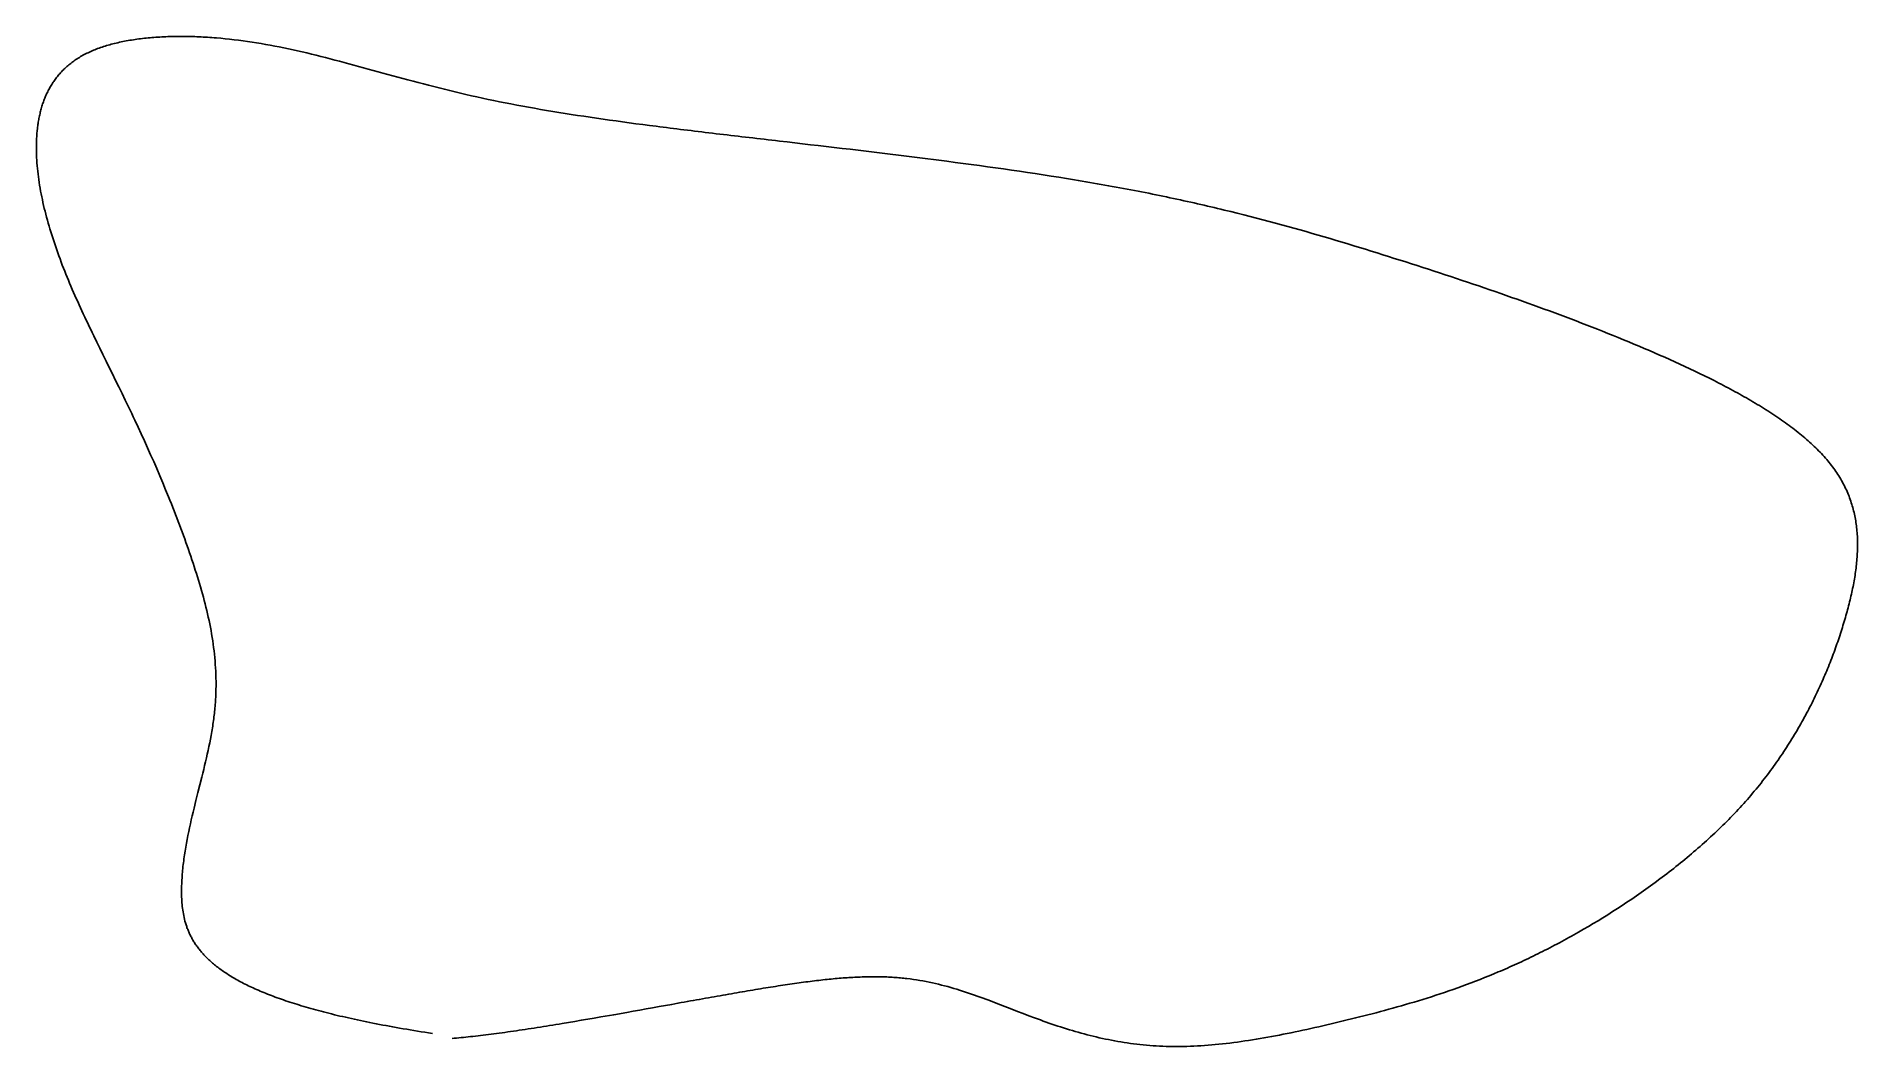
# Model space of a CAD drawing. Header units: millimetres. Extents: x 16 to 846, y 2085 to 2545.
import ezdxf

# ---------------------------------------------------------------- set-up
doc = ezdxf.new("R2010")
doc.units = ezdxf.units.MM
doc.layers.add('204', color=7, linetype='Continuous')

msp = doc.modelspace()

# ---------------------------------------------------------------- linework, layer by layer
at = {"layer": '204', "elevation": 204}
msp.add_lwpolyline([(196.61, 2090.66), (194.88, 2090.93), (193.17, 2091.19), (191.47, 2091.46), (189.79, 2091.73), (188.13, 2092), (186.49, 2092.27), (184.86, 2092.55), (183.25, 2092.82), (181.66, 2093.1), (180.08, 2093.38), (178.52, 2093.66), (176.98, 2093.94), (175.45, 2094.22), (173.94, 2094.5), (172.45, 2094.79), (170.97, 2095.08), (169.5, 2095.36), (168.06, 2095.65), (166.63, 2095.94), (165.21, 2096.24), (163.81, 2096.53), (162.43, 2096.82), (161.06, 2097.12), (159.71, 2097.42), (158.37, 2097.72), (157.05, 2098.02), (155.74, 2098.32), (154.45, 2098.62), (153.17, 2098.92), (151.91, 2099.23), (150.66, 2099.54), (149.43, 2099.84), (148.21, 2100.15), (147.01, 2100.46), (145.82, 2100.78), (144.64, 2101.09), (143.48, 2101.4), (142.34, 2101.72), (141.21, 2102.04), (140.09, 2102.35), (138.98, 2102.67), (137.9, 2102.99), (136.82, 2103.32), (135.76, 2103.64), (134.71, 2103.96), (133.67, 2104.29), (132.65, 2104.62), (131.64, 2104.94), (130.65, 2105.27), (129.67, 2105.6), (128.7, 2105.93), (127.74, 2106.27), (126.8, 2106.6), (125.87, 2106.94), (124.95, 2107.27), (124.05, 2107.61), (123.15, 2107.95), (122.27, 2108.29), (121.41, 2108.63), (120.55, 2108.97), (119.71, 2109.31), (118.88, 2109.66), (118.06, 2110), (117.26, 2110.35), (116.46, 2110.69), (115.68, 2111.04), (114.91, 2111.39), (114.15, 2111.74), (113.4, 2112.09), (112.66, 2112.45), (111.94, 2112.8), (111.23, 2113.15), (110.52, 2113.51), (109.83, 2113.87), (109.15, 2114.23), (108.48, 2114.58), (107.83, 2114.94), (107.18, 2115.3), (106.54, 2115.67), (105.92, 2116.03), (105.3, 2116.39), (104.7, 2116.76), (104.1, 2117.12), (103.52, 2117.49), (102.94, 2117.86), (102.38, 2118.23), (101.82, 2118.6), (101.28, 2118.97), (100.75, 2119.34), (100.22, 2119.71), (99.71, 2120.08), (99.2, 2120.46), (98.71, 2120.83), (98.22, 2121.21), (97.74, 2121.59), (97.27, 2121.97), (96.82, 2122.34), (96.37, 2122.72), (95.93, 2123.11), (95.49, 2123.49), (95.07, 2123.87), (94.66, 2124.25), (94.25, 2124.64), (93.86, 2125.02), (93.47, 2125.41), (93.09, 2125.79), (92.72, 2126.18), (92.35, 2126.57), (92, 2126.96), (91.65, 2127.35), (91.31, 2127.74), (90.98, 2128.13), (90.65, 2128.52), (90.34, 2128.92), (90.03, 2129.31), (89.73, 2129.71), (89.44, 2130.1), (89.15, 2130.5), (88.87, 2130.89), (88.6, 2131.29), (88.34, 2131.69), (88.08, 2132.09), (87.83, 2132.49), (87.58, 2132.89), (87.35, 2133.29), (87.12, 2133.69), (86.89, 2134.1), (86.68, 2134.5), (86.47, 2134.9), (86.26, 2135.31), (86.06, 2135.71), (85.87, 2136.12), (85.69, 2136.53), (85.51, 2136.94), (85.33, 2137.34), (85.16, 2137.75), (85, 2138.16), (84.84, 2138.57), (84.69, 2138.98), (84.55, 2139.39), (84.27, 2140.22), (84.02, 2141.05), (83.78, 2141.88), (83.57, 2142.71), (83.37, 2143.54), (83.19, 2144.38), (83.03, 2145.22), (82.89, 2146.06), (82.76, 2146.9), (82.65, 2147.75), (82.55, 2148.59), (82.47, 2149.44), (82.4, 2150.29), (82.34, 2151.15), (82.3, 2152), (82.26, 2152.86), (82.24, 2153.72), (82.22, 2154.58), (82.22, 2155.44), (82.22, 2156.3), (82.24, 2157.16), (82.26, 2158.03), (82.28, 2158.9), (82.32, 2159.77), (82.36, 2160.64), (82.42, 2161.51), (82.47, 2162.38), (82.54, 2163.25), (82.61, 2164.13), (82.69, 2165), (82.78, 2165.88), (82.87, 2166.76), (82.97, 2167.64), (83.08, 2168.52), (83.19, 2169.4), (83.31, 2170.28), (83.43, 2171.16), (83.56, 2172.05), (83.83, 2173.82), (84.13, 2175.59), (84.44, 2177.36), (84.77, 2179.14), (85.12, 2180.92), (85.48, 2182.7), (85.86, 2184.48), (86.25, 2186.26), (86.65, 2188.04), (87.06, 2189.82), (87.48, 2191.6), (87.91, 2193.38), (88.78, 2196.93), (89.66, 2200.48), (90.55, 2204.02), (91.43, 2207.54), (91.87, 2209.3), (92.3, 2211.05), (92.72, 2212.8), (93.14, 2214.54), (93.54, 2216.28), (93.94, 2218.01), (94.32, 2219.74), (94.69, 2221.46), (95.04, 2223.17), (95.38, 2224.88), (95.7, 2226.58), (96, 2228.27), (96.15, 2229.11), (96.29, 2229.95), (96.42, 2230.79), (96.55, 2231.62), (96.67, 2232.46), (96.79, 2233.29), (96.9, 2234.12), (97, 2234.95), (97.1, 2235.77), (97.2, 2236.6), (97.28, 2237.42), (97.37, 2238.24), (97.44, 2239.05), (97.51, 2239.87), (97.58, 2240.68), (97.64, 2241.49), (97.69, 2242.3), (97.74, 2243.11), (97.78, 2243.92), (97.82, 2244.72), (97.85, 2245.52), (97.88, 2246.32), (97.9, 2247.12), (97.91, 2247.92), (97.93, 2248.71), (97.93, 2249.51), (97.93, 2251.09), (97.9, 2252.67), (97.86, 2254.24), (97.8, 2255.81), (97.72, 2257.37), (97.61, 2258.93), (97.49, 2260.48), (97.36, 2262.03), (97.2, 2263.58), (97.03, 2265.12), (96.84, 2266.66), (96.63, 2268.2), (96.41, 2269.73), (96.17, 2271.27), (95.91, 2272.8), (95.64, 2274.33), (95.35, 2275.86), (95.05, 2277.38), (94.74, 2278.91), (94.41, 2280.44), (94.06, 2281.97), (93.71, 2283.49), (93.34, 2285.02), (92.95, 2286.55), (92.56, 2288.08), (92.15, 2289.61), (91.73, 2291.15), (91.3, 2292.68), (90.85, 2294.22), (90.4, 2295.76), (89.94, 2297.31), (89.46, 2298.86), (88.98, 2300.41), (88.48, 2301.97), (87.98, 2303.53), (87.47, 2305.09), (86.95, 2306.66), (86.42, 2308.23), (85.88, 2309.81), (85.33, 2311.39), (84.78, 2312.97), (84.22, 2314.56), (83.65, 2316.15), (83.07, 2317.74), (82.48, 2319.34), (81.89, 2320.93), (81.29, 2322.53), (80.69, 2324.13), (80.07, 2325.73), (79.46, 2327.33), (78.83, 2328.94), (78.2, 2330.54), (77.56, 2332.15), (76.92, 2333.75), (76.27, 2335.36), (74.95, 2338.57), (73.62, 2341.78), (72.27, 2344.98), (70.9, 2348.18), (69.51, 2351.37), (68.11, 2354.55), (66.7, 2357.71), (65.27, 2360.87), (63.84, 2364.01), (62.39, 2367.13), (60.94, 2370.23), (60.21, 2371.78), (59.48, 2373.32), (58.75, 2374.85), (58.02, 2376.38), (57.28, 2377.9), (56.55, 2379.42), (55.09, 2382.44), (53.62, 2385.43), (52.16, 2388.41), (50.7, 2391.37), (49.25, 2394.31), (47.8, 2397.24), (46.37, 2400.15), (44.95, 2403.04), (43.54, 2405.92), (42.15, 2408.78), (41.46, 2410.21), (40.77, 2411.64), (40.09, 2413.06), (39.41, 2414.48), (38.74, 2415.89), (38.08, 2417.31), (37.42, 2418.72), (36.77, 2420.12), (36.12, 2421.53), (35.48, 2422.93), (34.85, 2424.33), (34.22, 2425.73), (33.6, 2427.13), (32.99, 2428.53), (32.38, 2429.92), (31.78, 2431.31), (31.19, 2432.7), (30.61, 2434.09), (30.04, 2435.48), (29.48, 2436.86), (28.92, 2438.25), (28.37, 2439.63), (27.84, 2441.01), (27.31, 2442.39), (26.79, 2443.77), (26.29, 2445.15), (25.79, 2446.52), (25.3, 2447.9), (24.82, 2449.27), (24.36, 2450.64), (23.9, 2452.01), (23.46, 2453.37), (23.02, 2454.73), (22.6, 2456.09), (22.19, 2457.45), (21.79, 2458.8), (21.4, 2460.15), (21.02, 2461.5), (20.66, 2462.84), (20.31, 2464.18), (19.97, 2465.52), (19.64, 2466.85), (19.33, 2468.18), (19.03, 2469.51), (18.74, 2470.83), (18.47, 2472.15), (18.21, 2473.46), (17.96, 2474.77), (17.73, 2476.07), (17.51, 2477.37), (17.31, 2478.66), (17.12, 2479.95), (16.94, 2481.24), (16.78, 2482.52), (16.64, 2483.79), (16.51, 2485.06), (16.39, 2486.32), (16.29, 2487.57), (16.21, 2488.83), (16.14, 2490.07), (16.09, 2491.31), (16.06, 2492.54), (16.04, 2493.77), (16.04, 2494.98), (16.05, 2496.2), (16.08, 2497.4), (16.13, 2498.6), (16.2, 2499.79), (16.28, 2500.98), (16.39, 2502.15), (16.51, 2503.32), (16.58, 2503.9), (16.65, 2504.48), (16.73, 2505.05), (16.81, 2505.62), (16.9, 2506.2), (16.99, 2506.76), (17.09, 2507.33), (17.2, 2507.89), (17.31, 2508.45), (17.42, 2509.01), (17.54, 2509.57), (17.67, 2510.12), (17.8, 2510.67), (17.94, 2511.22), (18.08, 2511.76), (18.23, 2512.3), (18.38, 2512.84), (18.54, 2513.38), (18.71, 2513.91), (18.88, 2514.44), (19.06, 2514.96), (19.24, 2515.49), (19.43, 2516.01), (19.62, 2516.52), (19.83, 2517.04), (20.03, 2517.55), (20.25, 2518.06), (20.47, 2518.56), (20.7, 2519.06), (20.93, 2519.55), (21.17, 2520.05), (21.42, 2520.54), (21.67, 2521.02), (21.93, 2521.5), (22.2, 2521.98), (22.47, 2522.46), (22.75, 2522.93), (23.04, 2523.39), (23.33, 2523.86), (23.63, 2524.32), (23.94, 2524.77), (24.25, 2525.22), (24.58, 2525.67), (24.91, 2526.11), (25.24, 2526.55), (25.59, 2526.98), (25.94, 2527.41), (26.3, 2527.84), (26.66, 2528.26), (27.04, 2528.68), (27.42, 2529.09), (27.81, 2529.5), (28.2, 2529.9), (28.61, 2530.3), (29.02, 2530.69), (29.44, 2531.08), (29.87, 2531.47), (30.3, 2531.85), (30.75, 2532.22), (31.2, 2532.6), (31.66, 2532.96), (32.13, 2533.32), (32.6, 2533.68), (33.09, 2534.03), (33.58, 2534.37), (34.08, 2534.71), (34.59, 2535.05), (35.11, 2535.38), (35.64, 2535.7), (36.17, 2536.02), (36.72, 2536.34), (37.27, 2536.65), (37.83, 2536.95), (38.4, 2537.25), (38.98, 2537.54), (39.57, 2537.83), (40.17, 2538.11), (40.77, 2538.39), (41.39, 2538.66), (42.01, 2538.92), (42.65, 2539.18), (43.29, 2539.43), (43.94, 2539.68), (44.6, 2539.92), (45.26, 2540.16), (45.94, 2540.39), (46.62, 2540.62), (47.32, 2540.84), (48.02, 2541.05), (48.72, 2541.26), (49.44, 2541.46), (50.16, 2541.66), (50.89, 2541.85), (51.63, 2542.04), (52.38, 2542.22), (53.13, 2542.4), (53.89, 2542.57), (54.66, 2542.73), (55.44, 2542.89), (56.22, 2543.05), (57.01, 2543.2), (57.8, 2543.34), (58.6, 2543.48), (59.41, 2543.61), (60.23, 2543.74), (61.05, 2543.86), (61.88, 2543.98), (62.71, 2544.09), (63.55, 2544.2), (64.4, 2544.3), (65.25, 2544.4), (66.11, 2544.49), (66.98, 2544.57), (67.85, 2544.65), (68.72, 2544.73), (69.6, 2544.8), (70.49, 2544.86), (71.38, 2544.92), (72.28, 2544.98), (73.18, 2545.03), (74.08, 2545.07), (75, 2545.11), (75.91, 2545.15), (76.83, 2545.18), (77.76, 2545.2), (78.69, 2545.22), (79.62, 2545.23), (80.56, 2545.24), (81.5, 2545.25), (82.45, 2545.25), (83.4, 2545.24), (84.36, 2545.23), (85.32, 2545.21), (86.28, 2545.19), (87.25, 2545.17), (88.22, 2545.14), (89.19, 2545.1), (90.17, 2545.06), (91.15, 2545.01), (92.13, 2544.96), (93.12, 2544.91), (94.11, 2544.85), (95.1, 2544.78), (96.09, 2544.72), (97.09, 2544.64), (98.09, 2544.56), (100.1, 2544.39), (102.12, 2544.2), (104.14, 2543.99), (106.17, 2543.76), (108.21, 2543.51), (110.26, 2543.24), (112.31, 2542.96), (114.37, 2542.65), (116.43, 2542.33), (118.49, 2541.99), (120.56, 2541.63), (122.63, 2541.26), (124.7, 2540.86), (126.78, 2540.46), (128.85, 2540.03), (130.94, 2539.59), (133.03, 2539.14), (135.12, 2538.67), (137.22, 2538.19), (139.32, 2537.69), (141.43, 2537.18), (143.54, 2536.67), (145.67, 2536.14), (147.79, 2535.6), (149.93, 2535.05), (152.08, 2534.49), (154.23, 2533.92), (156.39, 2533.35), (158.56, 2532.77), (160.74, 2532.18), (162.93, 2531.59), (165.13, 2530.99), (167.35, 2530.38), (169.57, 2529.77), (171.8, 2529.16), (174.05, 2528.55), (176.3, 2527.93), (178.57, 2527.31), (180.86, 2526.69), (183.15, 2526.07), (185.46, 2525.45), (187.78, 2524.83), (190.12, 2524.21), (192.47, 2523.59), (194.84, 2522.98), (197.23, 2522.37), (199.62, 2521.76), (202.04, 2521.16), (204.47, 2520.56), (206.92, 2519.96), (209.39, 2519.38), (211.87, 2518.8), (214.38, 2518.23), (216.9, 2517.66), (219.44, 2517.11), (222, 2516.56), (224.58, 2516.02), (227.17, 2515.49), (229.79, 2514.97), (232.43, 2514.46), (235.09, 2513.95), (237.76, 2513.45), (240.46, 2512.96), (243.18, 2512.48), (245.91, 2512), (248.67, 2511.53), (251.45, 2511.07), (254.24, 2510.61), (257.06, 2510.15), (259.9, 2509.71), (262.75, 2509.26), (265.63, 2508.83), (268.53, 2508.39), (271.45, 2507.97), (274.39, 2507.54), (277.35, 2507.12), (280.33, 2506.7), (283.33, 2506.29), (286.36, 2505.88), (289.4, 2505.47), (292.47, 2505.07), (295.56, 2504.66), (298.66, 2504.26), (300.23, 2504.06), (301.79, 2503.87), (303.37, 2503.67), (304.94, 2503.47), (306.53, 2503.27), (308.12, 2503.07), (309.71, 2502.88), (311.31, 2502.68), (312.92, 2502.48), (314.53, 2502.28), (316.14, 2502.09), (317.77, 2501.89), (319.39, 2501.7), (321.03, 2501.5), (322.66, 2501.3), (324.31, 2501.11), (325.96, 2500.91), (327.61, 2500.71), (329.27, 2500.52), (330.94, 2500.32), (332.61, 2500.12), (334.28, 2499.93), (335.97, 2499.73), (337.66, 2499.53), (339.35, 2499.33), (341.05, 2499.13), (342.75, 2498.94), (344.46, 2498.74), (346.18, 2498.54), (347.9, 2498.34), (349.63, 2498.14), (351.36, 2497.94), (353.1, 2497.74), (354.84, 2497.53), (358.35, 2497.13), (361.87, 2496.72), (365.41, 2496.31), (368.98, 2495.89), (372.56, 2495.48), (376.15, 2495.06), (379.76, 2494.64), (383.39, 2494.21), (387.02, 2493.78), (390.67, 2493.35), (394.33, 2492.91), (398, 2492.47), (401.67, 2492.03), (405.36, 2491.58), (409.05, 2491.13), (412.74, 2490.67), (420.13, 2489.75), (427.53, 2488.8), (431.23, 2488.32), (434.93, 2487.84), (438.62, 2487.35), (442.31, 2486.85), (445.99, 2486.35), (449.67, 2485.84), (453.34, 2485.33), (456.99, 2484.82), (460.64, 2484.29), (464.28, 2483.76), (467.9, 2483.23), (471.51, 2482.69), (475.11, 2482.14), (478.69, 2481.58), (482.25, 2481.02), (485.8, 2480.45), (489.32, 2479.88), (491.08, 2479.59), (492.83, 2479.29), (494.57, 2479), (496.31, 2478.7), (498.04, 2478.41), (499.77, 2478.11), (501.49, 2477.81), (503.2, 2477.5), (504.91, 2477.2), (506.61, 2476.89), (508.31, 2476.58), (510, 2476.27), (511.68, 2475.96), (513.36, 2475.64), (515.02, 2475.33), (516.68, 2475.01), (518.34, 2474.69), (519.98, 2474.37), (521.63, 2474.04), (523.26, 2473.72), (524.89, 2473.39), (526.51, 2473.06), (528.12, 2472.73), (529.73, 2472.39), (531.33, 2472.06), (532.92, 2471.72), (534.51, 2471.38), (536.09, 2471.04), (537.67, 2470.7), (539.24, 2470.35), (540.8, 2470.01), (542.36, 2469.66), (543.91, 2469.31), (545.46, 2468.96), (547, 2468.61), (548.53, 2468.26), (550.06, 2467.9), (551.59, 2467.54), (553.11, 2467.19), (554.62, 2466.83), (556.13, 2466.47), (557.63, 2466.1), (559.12, 2465.74), (560.61, 2465.37), (563.58, 2464.64), (566.53, 2463.9), (569.46, 2463.15), (572.37, 2462.4), (575.26, 2461.65), (578.13, 2460.88), (580.98, 2460.12), (583.82, 2459.35), (586.64, 2458.57), (589.45, 2457.8), (592.24, 2457.01), (595.01, 2456.23), (597.77, 2455.44), (600.52, 2454.64), (603.25, 2453.85), (605.98, 2453.04), (608.68, 2452.24), (611.38, 2451.43), (614.06, 2450.62), (616.74, 2449.81), (619.4, 2449), (622.06, 2448.18), (624.7, 2447.36), (627.34, 2446.54), (629.96, 2445.71), (632.58, 2444.89), (635.19, 2444.06), (637.8, 2443.23), (640.4, 2442.4), (642.99, 2441.57), (645.58, 2440.74), (648.16, 2439.91), (650.74, 2439.07), (653.31, 2438.24), (655.87, 2437.4), (658.43, 2436.56), (660.98, 2435.72), (663.53, 2434.87), (666.07, 2434.02), (668.61, 2433.18), (671.14, 2432.32), (673.67, 2431.47), (676.19, 2430.61), (678.7, 2429.75), (681.21, 2428.89), (683.71, 2428.03), (686.21, 2427.16), (688.7, 2426.28), (691.18, 2425.41), (693.66, 2424.53), (696.14, 2423.64), (698.61, 2422.76), (701.07, 2421.87), (703.53, 2420.97), (705.98, 2420.07), (708.43, 2419.17), (710.87, 2418.26), (713.3, 2417.35), (715.73, 2416.43), (718.15, 2415.5), (720.57, 2414.58), (722.98, 2413.64), (725.39, 2412.7), (727.79, 2411.76), (730.19, 2410.81), (732.57, 2409.86), (734.96, 2408.9), (737.34, 2407.93), (739.71, 2406.96), (742.08, 2405.98), (744.44, 2404.99), (746.79, 2404), (749.14, 2403), (751.49, 2402), (753.82, 2400.99), (756.16, 2399.97), (758.48, 2398.94), (760.79, 2397.91), (763.1, 2396.87), (765.39, 2395.82), (767.67, 2394.77), (769.94, 2393.71), (772.19, 2392.64), (774.43, 2391.57), (776.65, 2390.48), (778.86, 2389.39), (781.04, 2388.3), (783.21, 2387.19), (784.29, 2386.64), (785.36, 2386.08), (786.42, 2385.52), (787.48, 2384.96), (788.54, 2384.4), (789.58, 2383.83), (790.63, 2383.26), (791.66, 2382.7), (792.69, 2382.13), (793.72, 2381.55), (794.74, 2380.98), (795.75, 2380.4), (796.75, 2379.82), (797.75, 2379.24), (798.74, 2378.66), (799.72, 2378.08), (800.7, 2377.49), (801.67, 2376.9), (802.63, 2376.31), (803.58, 2375.72), (804.53, 2375.13), (805.47, 2374.53), (806.4, 2373.93), (807.32, 2373.33), (808.23, 2372.73), (809.14, 2372.13), (810.04, 2371.52), (810.92, 2370.91), (811.8, 2370.3), (812.67, 2369.69), (813.54, 2369.08), (814.39, 2368.46), (815.23, 2367.84), (816.07, 2367.22), (816.89, 2366.6), (817.7, 2365.97), (818.51, 2365.35), (819.3, 2364.72), (820.09, 2364.09), (820.86, 2363.45), (821.63, 2362.82), (822.38, 2362.18), (823.13, 2361.54), (823.86, 2360.9), (824.58, 2360.25), (825.29, 2359.61), (825.99, 2358.96), (826.68, 2358.31), (827.35, 2357.66), (828.02, 2357), (828.67, 2356.34), (829.32, 2355.68), (829.95, 2355.02), (830.56, 2354.36), (831.17, 2353.69), (831.76, 2353.02), (832.35, 2352.35), (832.91, 2351.68), (833.47, 2351.01), (834.01, 2350.33), (834.54, 2349.65), (835.06, 2348.97), (835.57, 2348.28), (836.06, 2347.6), (836.54, 2346.91), (837, 2346.22), (837.46, 2345.53), (837.9, 2344.83), (838.33, 2344.13), (838.74, 2343.43), (839.15, 2342.73), (839.54, 2342.03), (839.92, 2341.32), (840.29, 2340.61), (840.65, 2339.9), (840.99, 2339.18), (841.33, 2338.47), (841.65, 2337.75), (841.96, 2337.03), (842.26, 2336.3), (842.55, 2335.58), (842.83, 2334.85), (843.09, 2334.12), (843.35, 2333.39), (843.59, 2332.65), (843.83, 2331.91), (844.05, 2331.17), (844.26, 2330.43), (844.46, 2329.68), (844.65, 2328.94), (844.84, 2328.19), (845.01, 2327.43), (845.17, 2326.68), (845.32, 2325.92), (845.46, 2325.16), (845.59, 2324.4), (845.71, 2323.63), (845.82, 2322.87), (845.93, 2322.1), (846.02, 2321.33), (846.1, 2320.55), (846.17, 2319.77), (846.24, 2318.99), (846.3, 2318.21), (846.34, 2317.43), (846.38, 2316.64), (846.41, 2315.85), (846.43, 2315.05), (846.44, 2314.26), (846.44, 2313.46), (846.44, 2312.66), (846.42, 2311.86), (846.4, 2311.05), (846.37, 2310.24), (846.33, 2309.43), (846.29, 2308.62), (846.23, 2307.8), (846.17, 2306.99), (846.1, 2306.17), (846.02, 2305.34), (845.94, 2304.51), (845.84, 2303.69), (845.74, 2302.85), (845.64, 2302.02), (845.52, 2301.18), (845.4, 2300.34), (845.27, 2299.5), (845.14, 2298.65), (844.99, 2297.81), (844.85, 2296.96), (844.69, 2296.1), (844.53, 2295.25), (844.36, 2294.39), (844.18, 2293.53), (844, 2292.66), (843.82, 2291.8), (843.62, 2290.93), (843.42, 2290.05), (843.22, 2289.18), (843.01, 2288.3), (842.79, 2287.42), (842.57, 2286.54), (842.34, 2285.65), (842.11, 2284.76), (841.87, 2283.87), (841.63, 2282.98), (841.38, 2282.08), (841.12, 2281.18), (840.86, 2280.28), (840.6, 2279.37), (840.33, 2278.46), (840.06, 2277.55), (839.78, 2276.64), (839.5, 2275.72), (839.21, 2274.8), (838.92, 2273.88), (838.62, 2272.95), (838.31, 2272.03), (838.01, 2271.1), (837.69, 2270.17), (837.37, 2269.24), (837.05, 2268.3), (836.72, 2267.36), (836.39, 2266.42), (836.05, 2265.48), (835.7, 2264.54), (835.35, 2263.59), (835, 2262.65), (834.63, 2261.7), (834.27, 2260.75), (833.89, 2259.79), (833.52, 2258.84), (833.13, 2257.89), (832.74, 2256.93), (832.35, 2255.97), (831.95, 2255.01), (831.54, 2254.05), (831.13, 2253.09), (830.71, 2252.13), (830.29, 2251.16), (829.86, 2250.2), (829.42, 2249.23), (828.98, 2248.27), (828.54, 2247.3), (828.08, 2246.33), (827.62, 2245.36), (827.16, 2244.39), (826.69, 2243.42), (826.21, 2242.45), (825.72, 2241.48), (825.23, 2240.51), (824.74, 2239.54), (824.24, 2238.57), (823.73, 2237.6), (823.21, 2236.62), (822.69, 2235.65), (822.16, 2234.68), (821.63, 2233.71), (821.09, 2232.73), (820.54, 2231.76), (819.98, 2230.79), (819.42, 2229.82), (818.86, 2228.85), (818.28, 2227.88), (817.7, 2226.9), (817.11, 2225.93), (816.52, 2224.97), (815.92, 2224), (815.31, 2223.03), (814.7, 2222.06), (814.07, 2221.09), (813.44, 2220.13), (812.81, 2219.16), (812.17, 2218.2), (811.52, 2217.24), (810.86, 2216.28), (810.2, 2215.32), (809.52, 2214.36), (808.85, 2213.4), (808.16, 2212.44), (807.47, 2211.49), (806.77, 2210.53), (806.06, 2209.58), (805.34, 2208.63), (804.62, 2207.68), (803.89, 2206.73), (803.16, 2205.79), (802.41, 2204.85), (801.66, 2203.9), (800.9, 2202.96), (800.13, 2202.03), (799.36, 2201.09), (798.57, 2200.16), (797.78, 2199.23), (796.98, 2198.3), (796.18, 2197.37), (795.36, 2196.45), (794.54, 2195.53), (793.71, 2194.61), (792.88, 2193.69), (792.03, 2192.78), (791.18, 2191.86), (790.32, 2190.96), (789.45, 2190.05), (788.57, 2189.15), (787.69, 2188.25), (786.8, 2187.35), (785.9, 2186.45), (785, 2185.56), (784.09, 2184.67), (783.17, 2183.79), (782.25, 2182.9), (781.32, 2182.02), (780.39, 2181.15), (779.44, 2180.27), (778.5, 2179.4), (777.54, 2178.53), (776.58, 2177.67), (775.62, 2176.81), (774.64, 2175.95), (773.67, 2175.1), (772.69, 2174.25), (771.7, 2173.4), (770.71, 2172.55), (769.71, 2171.71), (768.71, 2170.88), (767.7, 2170.04), (766.69, 2169.21), (765.67, 2168.39), (764.65, 2167.57), (763.62, 2166.75), (762.59, 2165.93), (761.56, 2165.12), (760.52, 2164.31), (759.48, 2163.51), (758.44, 2162.71), (756.33, 2161.12), (754.22, 2159.55), (752.09, 2158), (749.95, 2156.46), (747.8, 2154.94), (745.64, 2153.44), (743.47, 2151.95), (741.29, 2150.49), (739.11, 2149.04), (736.91, 2147.61), (734.72, 2146.2), (732.52, 2144.8), (730.31, 2143.43), (728.1, 2142.08), (725.89, 2140.75), (723.68, 2139.43), (721.47, 2138.14), (719.26, 2136.87), (718.16, 2136.25), (717.05, 2135.62), (715.95, 2135.01), (714.85, 2134.4), (713.75, 2133.79), (712.65, 2133.19), (711.55, 2132.6), (710.45, 2132.01), (709.35, 2131.42), (708.26, 2130.85), (707.16, 2130.27), (706.07, 2129.71), (704.98, 2129.15), (703.89, 2128.59), (702.81, 2128.05), (701.72, 2127.5), (700.64, 2126.97), (699.56, 2126.44), (698.49, 2125.91), (697.41, 2125.39), (696.34, 2124.88), (695.27, 2124.37), (694.2, 2123.87), (693.14, 2123.37), (692.07, 2122.88), (691.01, 2122.39), (689.95, 2121.91), (688.89, 2121.44), (687.84, 2120.97), (686.78, 2120.5), (685.73, 2120.04), (684.68, 2119.59), (683.64, 2119.14), (682.59, 2118.7), (680.51, 2117.82), (678.43, 2116.97), (676.37, 2116.13), (674.31, 2115.32), (672.25, 2114.52), (670.21, 2113.74), (668.17, 2112.97), (666.14, 2112.22), (664.12, 2111.49), (662.1, 2110.78), (660.1, 2110.08), (658.09, 2109.39), (656.1, 2108.72), (654.11, 2108.07), (652.13, 2107.43), (650.16, 2106.8), (648.19, 2106.18), (646.23, 2105.58), (644.27, 2104.99), (642.33, 2104.41), (640.38, 2103.84), (638.45, 2103.28), (636.52, 2102.74), (634.59, 2102.2), (632.67, 2101.67), (630.76, 2101.15), (628.85, 2100.64), (626.95, 2100.14), (625.05, 2099.64), (623.16, 2099.16), (621.27, 2098.68), (619.39, 2098.2), (617.51, 2097.73), (615.64, 2097.27), (613.77, 2096.82), (611.91, 2096.36), (610.05, 2095.91), (608.19, 2095.47), (606.34, 2095.03), (604.5, 2094.6), (602.66, 2094.17), (600.82, 2093.75), (598.99, 2093.34), (597.17, 2092.93), (595.35, 2092.53), (593.54, 2092.14), (591.73, 2091.75), (589.93, 2091.37), (588.13, 2091), (586.34, 2090.63), (584.56, 2090.28), (582.78, 2089.93), (581.01, 2089.59), (579.25, 2089.26), (577.49, 2088.94), (575.73, 2088.63), (573.99, 2088.33), (572.25, 2088.04), (570.52, 2087.76), (568.79, 2087.49), (567.07, 2087.23), (565.36, 2086.98), (563.66, 2086.74), (561.96, 2086.52), (560.27, 2086.3), (558.59, 2086.1), (556.92, 2085.91), (555.25, 2085.74), (553.59, 2085.57), (551.94, 2085.42), (550.3, 2085.28), (548.67, 2085.16), (547.04, 2085.05), (545.42, 2084.95), (543.81, 2084.87), (542.21, 2084.8), (540.62, 2084.75), (539.04, 2084.71), (537.46, 2084.69), (535.9, 2084.68), (534.34, 2084.69), (532.79, 2084.72), (531.25, 2084.76), (529.72, 2084.81), (528.2, 2084.88), (526.69, 2084.97), (525.18, 2085.07), (523.69, 2085.18), (522.2, 2085.31), (520.71, 2085.45), (519.24, 2085.6), (517.77, 2085.77), (516.31, 2085.95), (514.86, 2086.15), (513.41, 2086.35), (511.97, 2086.57), (510.54, 2086.8), (509.12, 2087.05), (507.7, 2087.3), (506.28, 2087.57), (504.88, 2087.85), (503.47, 2088.13), (502.08, 2088.43), (500.69, 2088.74), (499.3, 2089.06), (497.92, 2089.39), (496.55, 2089.73), (495.18, 2090.08), (493.81, 2090.44), (492.45, 2090.81), (491.09, 2091.19), (489.74, 2091.57), (488.39, 2091.97), (487.05, 2092.37), (485.71, 2092.78), (484.38, 2093.2), (483.04, 2093.63), (481.71, 2094.06), (480.39, 2094.5), (479.06, 2094.95), (477.74, 2095.4), (476.43, 2095.86), (475.11, 2096.33), (473.8, 2096.8), (472.49, 2097.28), (471.18, 2097.77), (468.57, 2098.75), (465.97, 2099.74), (463.37, 2100.75), (460.77, 2101.76), (455.56, 2103.79), (452.94, 2104.79), (450.32, 2105.78), (449.01, 2106.27), (447.69, 2106.75), (446.37, 2107.23), (445.04, 2107.71), (443.72, 2108.17), (442.38, 2108.63), (441.05, 2109.09), (439.71, 2109.53), (438.36, 2109.97), (437.01, 2110.39), (435.65, 2110.81), (434.29, 2111.22), (432.92, 2111.61), (431.55, 2112), (430.17, 2112.37), (428.78, 2112.73), (427.38, 2113.07), (425.98, 2113.41), (424.57, 2113.73), (423.15, 2114.03), (421.73, 2114.32), (420.29, 2114.59), (418.85, 2114.85), (417.4, 2115.09), (415.94, 2115.31), (414.46, 2115.51), (412.98, 2115.7), (412.24, 2115.78), (411.49, 2115.86), (410.74, 2115.94), (409.99, 2116.01), (409.23, 2116.08), (408.47, 2116.14), (407.71, 2116.19), (406.95, 2116.25), (406.18, 2116.3), (405.41, 2116.34), (404.63, 2116.38), (403.85, 2116.41), (403.07, 2116.44), (402.29, 2116.47), (401.5, 2116.49), (400.7, 2116.5), (399.91, 2116.52), (399.1, 2116.52), (398.3, 2116.53), (397.49, 2116.53), (396.68, 2116.52), (395.86, 2116.51), (395.03, 2116.5), (394.21, 2116.48), (393.37, 2116.46), (392.54, 2116.43), (391.7, 2116.4), (390.85, 2116.37), (390, 2116.33), (389.14, 2116.29), (388.28, 2116.24), (387.41, 2116.19), (386.54, 2116.14), (385.66, 2116.08), (384.78, 2116.02), (383.89, 2115.95), (383, 2115.88), (382.09, 2115.81), (381.19, 2115.73), (380.28, 2115.65), (379.36, 2115.56), (378.43, 2115.48), (377.5, 2115.38), (376.57, 2115.29), (375.62, 2115.19), (374.67, 2115.09), (373.72, 2114.98), (372.75, 2114.87), (371.78, 2114.76), (370.81, 2114.64), (369.82, 2114.52), (368.83, 2114.39), (367.83, 2114.27), (366.83, 2114.14), (365.82, 2114), (364.8, 2113.87), (363.77, 2113.72), (362.74, 2113.58), (361.69, 2113.43), (360.64, 2113.28), (359.59, 2113.13), (358.52, 2112.97), (357.45, 2112.81), (356.36, 2112.65), (355.28, 2112.48), (354.18, 2112.32), (353.07, 2112.14), (351.96, 2111.97), (350.83, 2111.79), (349.7, 2111.61), (348.56, 2111.43), (347.41, 2111.24), (346.25, 2111.05), (345.09, 2110.86), (343.91, 2110.66), (342.73, 2110.46), (341.53, 2110.26), (340.33, 2110.06), (339.11, 2109.85), (337.89, 2109.64), (336.66, 2109.43), (335.42, 2109.22), (334.17, 2109), (332.91, 2108.78), (331.64, 2108.56), (330.35, 2108.34), (329.06, 2108.11), (327.76, 2107.88), (326.45, 2107.65), (325.13, 2107.41), (323.8, 2107.18), (322.46, 2106.94), (321.11, 2106.7), (319.75, 2106.45), (318.38, 2106.21), (317, 2105.96), (315.62, 2105.72), (314.22, 2105.47), (312.82, 2105.21), (311.42, 2104.96), (310, 2104.71), (308.58, 2104.45), (307.15, 2104.19), (305.72, 2103.94), (302.84, 2103.42), (299.94, 2102.9), (297.02, 2102.37), (294.08, 2101.85), (291.14, 2101.32), (288.18, 2100.79), (285.22, 2100.26), (279.28, 2099.22), (273.35, 2098.18), (270.39, 2097.66), (267.44, 2097.16), (264.49, 2096.65), (261.57, 2096.16), (258.65, 2095.67), (255.76, 2095.19), (254.32, 2094.95), (252.88, 2094.72), (251.46, 2094.49), (250.03, 2094.26), (248.62, 2094.03), (247.21, 2093.8), (245.81, 2093.58), (244.41, 2093.36), (243.03, 2093.15), (241.65, 2092.93), (240.28, 2092.72), (238.91, 2092.52), (237.56, 2092.31), (236.22, 2092.11), (234.88, 2091.92), (233.56, 2091.73), (232.25, 2091.54), (230.94, 2091.35), (229.65, 2091.17), (228.37, 2090.99), (227.1, 2090.82), (225.84, 2090.65), (224.6, 2090.48), (223.36, 2090.32), (222.14, 2090.17), (220.93, 2090.02), (219.74, 2089.87), (218.56, 2089.73), (217.39, 2089.59), (216.24, 2089.46), (215.1, 2089.33), (213.98, 2089.21), (212.87, 2089.09), (211.78, 2088.98), (210.71, 2088.87), (209.65, 2088.77), (208.6, 2088.67), (207.58, 2088.58), (206.57, 2088.5), (205.58, 2088.42)], dxfattribs=at)

doc.saveas('drawing.dxf')
